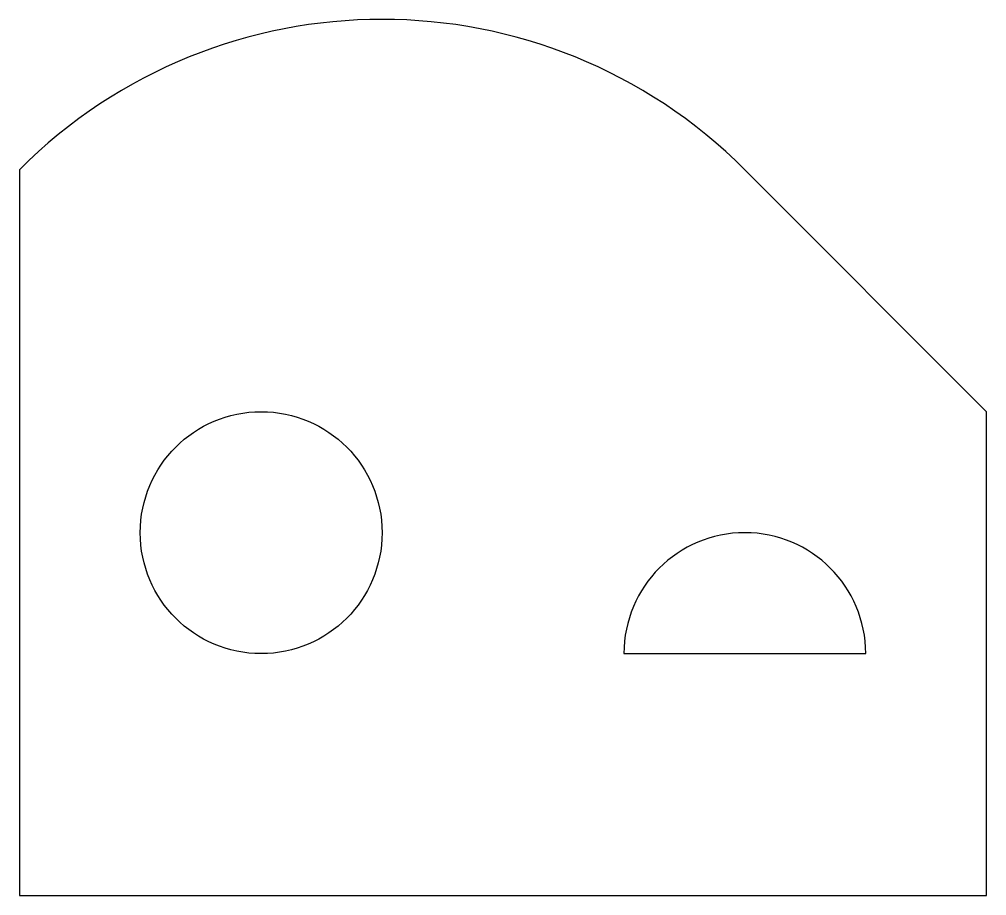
# Model space of a CAD drawing. Header units: inches. Extents: x 0 to 4, y 0 to 3.62.
import ezdxf

# ---------------------------------------------------------------- set-up
doc = ezdxf.new("R2010")
doc.units = ezdxf.units.IN

msp = doc.modelspace()

# ---------------------------------------------------------------- linework, layer by layer
msp.add_line((2.5, 1), (3.5, 1))
msp.add_lwpolyline([(0, 0), (4, 0), (4, 2), (3, 3, 0.4142), (0, 3)], format="xyb", close=True)
msp.add_circle((1, 1.5), 0.5)
msp.add_arc((3, 1), 0.5, 0, 180)

doc.saveas('drawing.dxf')
